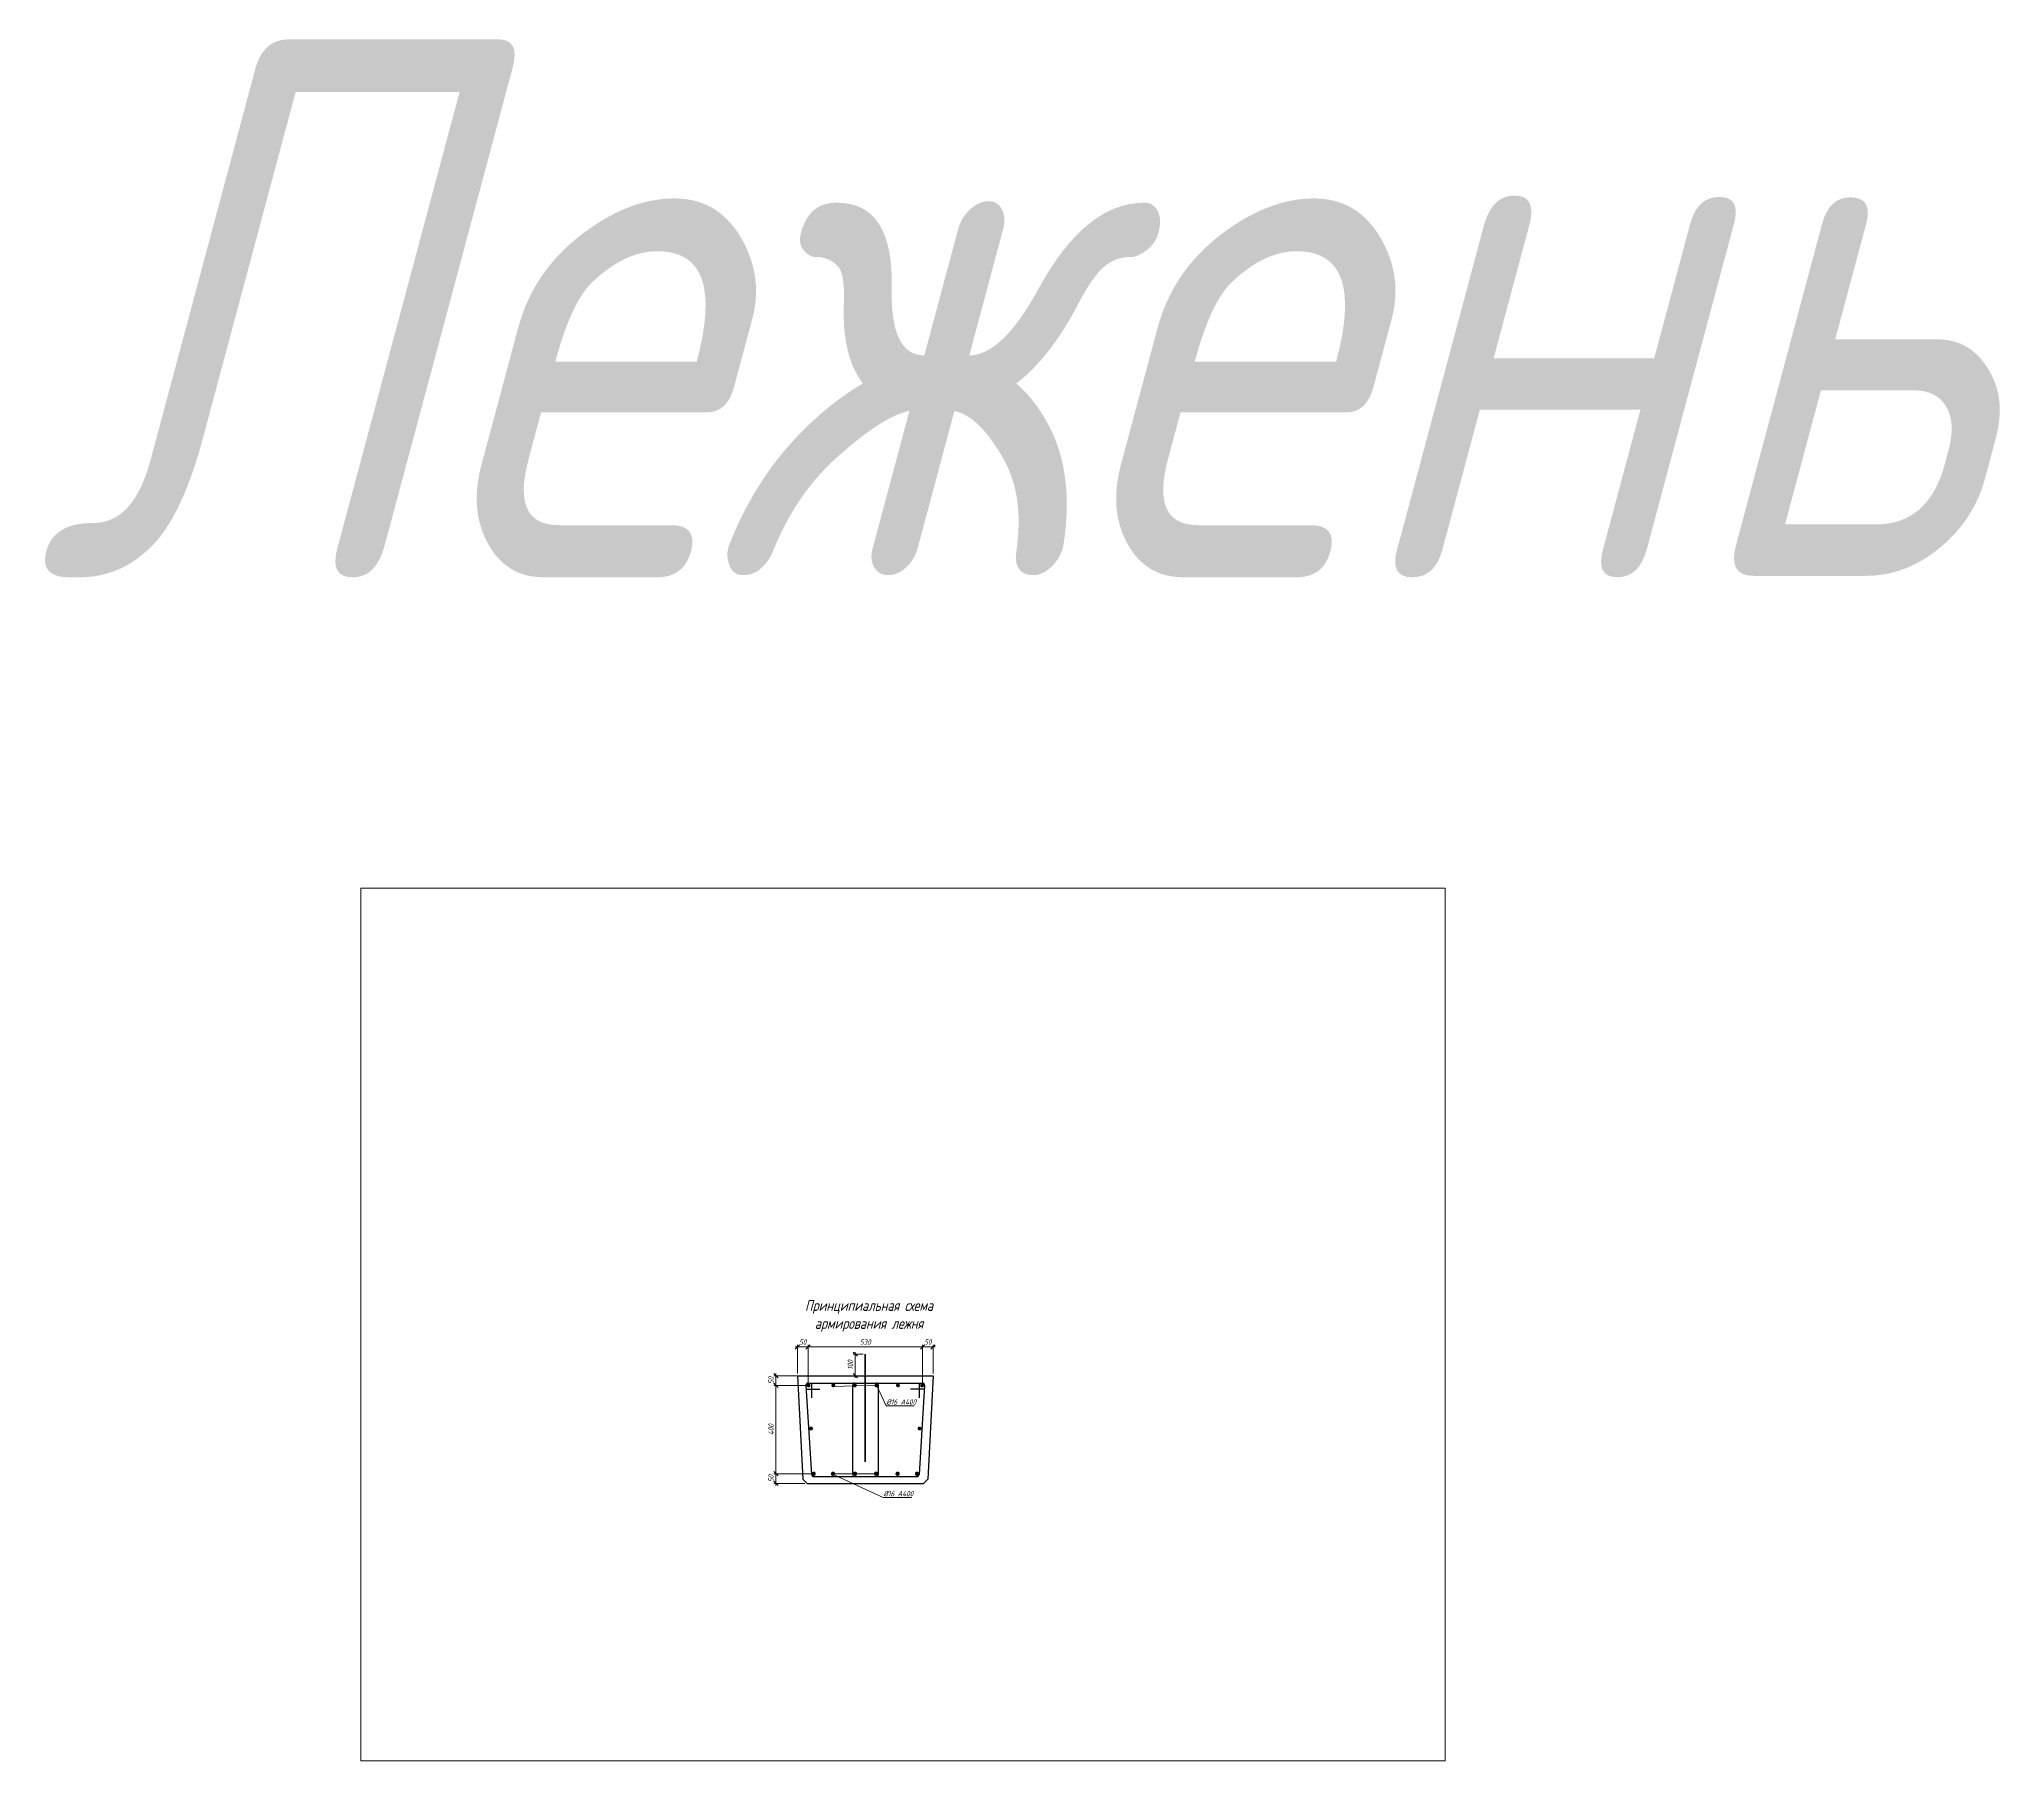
# Model space of a CAD drawing. Header units: millimetres. Extents: x 6546658 to 12951752, y -1354198 to 1102852.
# Drawn here: x 11585028 to 11594151, y -23221 to -15232 of the extents above; entities that cross this region are included whole.
import ezdxf
from ezdxf import colors
from ezdxf.entities.mleader import LeaderData, LeaderLine
from ezdxf.math import Vec2, Vec3

# ---------------------------------------------------------------- set-up
doc = ezdxf.new("R2010")
doc.units = ezdxf.units.MM
doc.layers.get('Defpoints').update_dxf_attribs({"color": 254, "lineweight": 0})
for name, color, linetype, lineweight in [('0.9', 3, 'Continuous', 9), ('ИС_ОПОР_Med_раб.арматура', 6, 'Continuous', 35), ('ИС_Разм', 3, 'Continuous', 18), ('Размеры', 3, 'Continuous', 15)]:
    doc.layers.add(name, color=color, linetype=linetype, lineweight=lineweight)
doc.layers.add('00', color=160, linetype='Continuous')
doc.styles.add('0', font='isocpeur.ttf', dxfattribs={"width": 0.8, "oblique": 15})
doc.dimstyles.new('М10', dxfattribs={"dimscale": 10, "dimtxt": 2.5, "dimasz": 2, "dimexe": 1, "dimexo": 1, "dimgap": 1, "dimtad": 1, "dimdec": 0, "dimtxsty": '0', "dimblk1": 'OBLIQUE', "dimblk2": 'OBLIQUE', "dimsah": 1, "dimcen": 2.5, "dimdle": 1, "dimclrd": 256, "dimclre": 256, "dimclrt": 256, "dimaunit": 1, "dimadec": 0, "dimazin": 0, "dimtfac": 0.75, "dimtdec": 0, "dimtmove": 1, "dimatfit": 2, "dimldrblk": 'OBLIQUE', "dimfxl": 1, "dimtolj": 1, "dimtzin": 0, "dimlwd": -1, "dimlwe": -1, "dimarcsym": 0})

# ---------------------------------------------------------------- blocks, each defined once
blk = doc.blocks.new('_None')
blk = doc.blocks.new('_Oblique')
at = {"color": 0, "linetype": 'ByBlock', "lineweight": -2}
blk.add_line((-0.5, -0.5), (0.5, 0.5), dxfattribs=at)
blk = doc.blocks.new('*D135')
at = {"layer": 'Defpoints', "color": 0, "transparency": 16777216}
for p in [(11588861.7, -21334), (11588815, -21434), (11588861.7, -21434)]:
    blk.add_point(p, dxfattribs=at)
at = {"layer": 'Размеры', "transparency": 16777216}
for p, q in [((11588851.7, -21334), (11588805, -21334)), ((11588815, -21324), (11588815, -21444)), ((11588851.7, -21434), (11588805, -21434))]:
    blk.add_line(p, q, dxfattribs=at)
at = {"layer": 'Размеры', "transparency": 16777216, "xscale": 20, "yscale": 20, "zscale": 20}
for p, rotation in [((11588815, -21334), 90), ((11588815, -21434), 270)]:
    blk.add_blockref('_Oblique', p, dxfattribs=dict(at, rotation=rotation))
at = {"layer": 'Размеры', "transparency": 16777216, "insert": (11588792.5, -21384), "char_height": 25, "attachment_point": 5, "rotation": 90, "style": '0'}
blk.add_mtext('\\A1;100', dxfattribs=at)
blk = doc.blocks.new('*D128')
at = {"layer": 'Defpoints', "color": 0, "transparency": 16777216}
for p in [(11588546.7, -21300.3), (11588546.7, -21434), (11588596.1, -21478.5)]:
    blk.add_point(p, dxfattribs=at)
at = {"layer": 'Размеры', "transparency": 16777216}
for p, q in [((11588606.1, -21300.3), (11588536.7, -21300.3)), ((11588546.7, -21424), (11588546.7, -21290.3)), ((11588596.1, -21468.5), (11588596.1, -21290.3))]:
    blk.add_line(p, q, dxfattribs=at)
at = {"layer": 'Размеры', "transparency": 16777216, "xscale": 20, "yscale": 20, "zscale": 20, "rotation": 180}
blk.add_blockref('_Oblique', (11588546.7, -21300.3), dxfattribs=at)
at = {"layer": 'Размеры', "transparency": 16777216, "xscale": 20, "yscale": 20, "zscale": 20}
blk.add_blockref('_Oblique', (11588596.1, -21300.3), dxfattribs=at)
at = {"layer": 'Размеры', "transparency": 16777216, "insert": (11588571.4, -21277.8), "char_height": 25, "attachment_point": 5, "style": '0'}
blk.add_mtext('\\A1;50', dxfattribs=at)
blk = doc.blocks.new('*D129')
at = {"layer": 'Defpoints', "color": 0, "transparency": 16777216}
for p in [(11589176.7, -21300.3), (11589176.7, -21434), (11589127.3, -21478.5)]:
    blk.add_point(p, dxfattribs=at)
at = {"layer": 'Размеры', "transparency": 16777216}
for p, q in [((11589117.3, -21300.3), (11589186.7, -21300.3)), ((11589127.3, -21468.5), (11589127.3, -21290.3)), ((11589176.7, -21424), (11589176.7, -21290.3))]:
    blk.add_line(p, q, dxfattribs=at)
at = {"layer": 'Размеры', "transparency": 16777216, "xscale": 20, "yscale": 20, "zscale": 20, "rotation": 180}
blk.add_blockref('_Oblique', (11589127.3, -21300.3), dxfattribs=at)
at = {"layer": 'Размеры', "transparency": 16777216, "xscale": 20, "yscale": 20, "zscale": 20}
blk.add_blockref('_Oblique', (11589176.7, -21300.3), dxfattribs=at)
at = {"layer": 'Размеры', "transparency": 16777216, "insert": (11589152, -21277.8), "char_height": 25, "attachment_point": 5, "style": '0'}
blk.add_mtext('\\A1;50', dxfattribs=at)
blk = doc.blocks.new('*D130')
at = {"layer": 'Defpoints', "color": 0, "transparency": 16777216}
for p in [(11589127.3, -21300.3), (11588596.1, -21434), (11589127.3, -21434)]:
    blk.add_point(p, dxfattribs=at)
at = {"layer": 'Размеры', "transparency": 16777216}
for p, q in [((11588586.1, -21300.3), (11589137.3, -21300.3)), ((11588596.1, -21424), (11588596.1, -21290.3)), ((11589127.3, -21424), (11589127.3, -21290.3))]:
    blk.add_line(p, q, dxfattribs=at)
at = {"layer": 'Размеры', "transparency": 16777216, "xscale": 20, "yscale": 20, "zscale": 20, "rotation": 180}
blk.add_blockref('_Oblique', (11588596.1, -21300.3), dxfattribs=at)
at = {"layer": 'Размеры', "transparency": 16777216, "xscale": 20, "yscale": 20, "zscale": 20}
blk.add_blockref('_Oblique', (11589127.3, -21300.3), dxfattribs=at)
at = {"layer": 'Размеры', "transparency": 16777216, "insert": (11588861.7, -21277.8), "char_height": 25, "attachment_point": 5, "style": '0'}
blk.add_mtext('\\A1;530', dxfattribs=at)
blk = doc.blocks.new('*D131')
at = {"layer": 'Defpoints', "color": 0, "transparency": 16777216}
for p in [(11588446.7, -21434), (11588546.7, -21434), (11588598.6, -21479)]:
    blk.add_point(p, dxfattribs=at)
at = {"layer": 'Размеры', "transparency": 16777216}
for p, q in [((11588536.7, -21434), (11588436.7, -21434)), ((11588446.7, -21489), (11588446.7, -21424)), ((11588588.6, -21479), (11588436.7, -21479))]:
    blk.add_line(p, q, dxfattribs=at)
at = {"layer": 'Размеры', "transparency": 16777216, "xscale": 20, "yscale": 20, "zscale": 20}
for p, rotation in [((11588446.7, -21434), 90), ((11588446.7, -21479), 270)]:
    blk.add_blockref('_Oblique', p, dxfattribs=dict(at, rotation=rotation))
at = {"layer": 'Размеры', "transparency": 16777216, "insert": (11588424.2, -21456.5), "char_height": 25, "attachment_point": 5, "rotation": 90, "style": '0'}
blk.add_mtext('\\A1;50', dxfattribs=at)
blk = doc.blocks.new('*D132')
at = {"layer": 'Defpoints', "color": 0, "transparency": 16777216}
for p in [(11588621.7, -21889), (11588446.7, -21934), (11588591.7, -21934)]:
    blk.add_point(p, dxfattribs=at)
at = {"layer": 'Размеры', "transparency": 16777216}
for p, q in [((11588611.7, -21889), (11588436.7, -21889)), ((11588446.7, -21879), (11588446.7, -21944)), ((11588581.7, -21934), (11588436.7, -21934))]:
    blk.add_line(p, q, dxfattribs=at)
at = {"layer": 'Размеры', "transparency": 16777216, "xscale": 20, "yscale": 20, "zscale": 20}
for p, rotation in [((11588446.7, -21889), 90), ((11588446.7, -21934), 270)]:
    blk.add_blockref('_Oblique', p, dxfattribs=dict(at, rotation=rotation))
at = {"layer": 'Размеры', "transparency": 16777216, "insert": (11588424.2, -21911.5), "char_height": 25, "attachment_point": 5, "rotation": 90, "style": '0'}
blk.add_mtext('\\A1;50', dxfattribs=at)
blk = doc.blocks.new('*D133')
at = {"layer": 'Defpoints', "color": 0, "transparency": 16777216}
for p in [(11588446.7, -21479), (11588446.7, -21889), (11588446.7, -21889)]:
    blk.add_point(p, dxfattribs=at)
at = {"layer": 'Размеры', "transparency": 16777216}
for p, q in [((11588446.7, -21469), (11588446.7, -21899)), ((11588456.7, -21479), (11588456.7, -21479)), ((11588456.7, -21889), (11588456.7, -21889))]:
    blk.add_line(p, q, dxfattribs=at)
at = {"layer": 'Размеры', "transparency": 16777216, "xscale": 20, "yscale": 20, "zscale": 20}
for p, rotation in [((11588446.7, -21479), 90), ((11588446.7, -21889), 270)]:
    blk.add_blockref('_Oblique', p, dxfattribs=dict(at, rotation=rotation))
at = {"layer": 'Размеры', "transparency": 16777216, "insert": (11588424.2, -21684), "char_height": 25, "attachment_point": 5, "rotation": 90, "style": '0'}
blk.add_mtext('\\A1;400', dxfattribs=at)

msp = doc.modelspace()

# ---------------------------------------------------------------- linework, layer by layer
at = {"layer": '00', "color": 4}
for p, q in [((11588546.7, -21434), (11588571.7, -21914)), ((11588546.7, -21434), (11589176.7, -21434)), ((11589176.7, -21434), (11589151.7, -21914)), ((11588591.7, -21934), (11588571.7, -21914)), ((11588591.7, -21934), (11589131.7, -21934)), ((11589131.7, -21934), (11589151.7, -21914))]:
    msp.add_line(p, q, dxfattribs=at)
at = {"layer": '00', "color": 1, "linetype": 'Continuous'}
for p, q in [((11588586.1, -21479.2), (11588611.9, -21892.7)), ((11588587.2, -21497), (11588651.1, -21497)), ((11588596.1, -21468.5), (11589127.3, -21468.5)), ((11588611.6, -21468.5), (11588611.6, -21536.5)), ((11588803.2, -21891.5), (11588803.2, -21479.1)), ((11588922.7, -21891.5), (11588922.7, -21479.1)), ((11589136.2, -21497), (11589072.3, -21497)), ((11589137.3, -21479.2), (11589111.4, -21892.7)), ((11589111.8, -21468.5), (11589111.8, -21536.5)), ((11588621.9, -21902), (11589101.5, -21902))]:
    msp.add_line(p, q, dxfattribs=at)
at = {"layer": '00', "color": 7, "linetype": 'Continuous'}
for points, const_width in [([(11588593.9, -21479, 1), (11588602.9, -21479, 1)], 9), ([(11588708.9, -21479, 1), (11588717.9, -21479, 1)], 9), ([(11588713.4, -21479, 1), (11588713.9, -21479, 1)], 0.5), ([(11588808.9, -21479, 1), (11588817.9, -21479, 1)], 9), ([(11588908.9, -21479, 1), (11588917.9, -21479, 1)], 9), ([(11589008.9, -21479, 1), (11589017.9, -21479, 1)], 9), ([(11589013.4, -21479, 1), (11589013.9, -21479, 1)], 0.5), ([(11589129.9, -21479.4, -1), (11589120.9, -21479.5, -1)], 9), ([(11588605.4, -21679, 1), (11588614.4, -21679, 1)], 9), ([(11589118, -21679, -1), (11589109, -21679, -1)], 9), ([(11588616.7, -21889, 1), (11588626.7, -21889, 1)], 10), ([(11588706.7, -21889, 1), (11588716.7, -21889, 1)], 10), ([(11588819.3, -21889, -1), (11588809.3, -21889, -1)], 10), ([(11588906.7, -21889, 1), (11588916.7, -21889, 1)], 10), ([(11589016.7, -21889, -1), (11589006.7, -21889, -1)], 10), ([(11589106.7, -21889, -1), (11589096.7, -21889, -1)], 10)]:
    msp.add_lwpolyline(points, format="xyb", close=True, dxfattribs=dict(at, const_width=const_width))
at = {"layer": '00', "color": 1, "linetype": 'Continuous', "const_width": 0.5}
for points in [[(11588598.4, -21479, 1), (11588598.9, -21479, 1)], [(11589125.4, -21477, -1), (11589124.9, -21477, -1)]]:
    msp.add_lwpolyline(points, format="xyb", close=True, dxfattribs=at)
at = {"layer": '00', "color": 1, "linetype": 'Continuous'}
for centre, start, end in [((11588596.1, -21478.5), 90, 183.57633), ((11588813.2, -21478.5), 90, 183.15166), ((11588912.7, -21478.5), 356.84834, 90), ((11589127.3, -21478.5), 356.42367, 90), ((11588621.9, -21892), 183.57633, 270), ((11588813.2, -21892.1), 176.84834, 270), ((11588912.7, -21892.1), 270, 3.15166), ((11589101.5, -21892), 270, 356.42367)]:
    msp.add_arc(centre, 10, start, end, dxfattribs=at)
at = {"layer": 'ИС_ОПОР_Med_раб.арматура'}
msp.add_line((11588861.7, -21334), (11588861.7, -21834), dxfattribs=at)
at = {"layer": 'ИС_Разм', "color": 1}
msp.add_lwpolyline([(11586520.2, -19171.2), (11591553.6, -19171.2), (11591553.6, -23220.7), (11586520.2, -23220.7)], close=True, dxfattribs=at)
at = {"layer": 'Размеры'}
msp.add_line((11588546.7, -21434), (11588446.7, -21434), dxfattribs=at)

# ---------------------------------------------------------------- texts
at = {"layer": 'ИС_Разм', "attachment_point": 1, "style": '0'}
for s, insert, char_height, width in [('Лежень', (11585001.8, -15228.4), 2500, 8944.919), ('\\pxqc;Принципиальная схема\\Pармирования лежня', (11587076.4, -21083.2), 50, 3604.988)]:
    msp.add_mtext(s, dxfattribs=dict(at, insert=insert, char_height=char_height, width=width))

# ---------------------------------------------------------------- dimensions: what is measured, and where the dimension line sits
at = {"layer": 'Размеры'}
for base, p1, p2, picture, middle in [((11588546.7, -21300.3), (11588596.1, -21478.5), (11588546.7, -21434), '*D128', (11588571.4, -21300.3)), ((11589176.7, -21300.3), (11589127.3, -21478.5), (11589176.7, -21434), '*D129', (11589152, -21300.3))]:
    dim = msp.add_linear_dim(base=base, p1=p1, p2=p2, text='50', dimstyle='М10', dxfattribs=at)
    dim.commit()
    dim.dimension.update_dxf_attribs({"geometry": picture, "text_midpoint": middle, "dimtype": 160})
dim = msp.add_linear_dim(base=(11589127.3, -21300.3), p1=(11588596.1, -21434), p2=(11589127.3, -21434), dimstyle='М10', override={"dimrnd": 5, "dimtxsty": '0'}, dxfattribs=at)
dim.commit()
dim.dimension.update_dxf_attribs({"geometry": '*D130', "text_midpoint": (11588861.7, -21277.8)})
dim = msp.add_linear_dim(base=(11588815, -21434), p1=(11588861.7, -21334), p2=(11588861.7, -21434), angle=90, dimstyle='М10', dxfattribs=at)
dim.commit()
dim.dimension.update_dxf_attribs({"geometry": '*D135', "text_midpoint": (11588792.5, -21384)})
for base, p1, p2, picture, middle in [((11588446.7, -21434), (11588598.6, -21479), (11588546.7, -21434), '*D131', (11588446.7, -21456.5)), ((11588446.7, -21934), (11588621.7, -21889), (11588591.7, -21934), '*D132', (11588446.7, -21911.5))]:
    dim = msp.add_linear_dim(base=base, p1=p1, p2=p2, angle=90, text='50', dimstyle='М10', dxfattribs=at)
    dim.commit()
    dim.dimension.update_dxf_attribs({"geometry": picture, "text_midpoint": middle, "dimtype": 160})
dim = msp.add_linear_dim(base=(11588446.7, -21889), p1=(11588446.7, -21479), p2=(11588446.7, -21889), angle=90, text='400', dimstyle='М10', dxfattribs=at)
dim.commit()
dim.dimension.update_dxf_attribs({"geometry": '*D133', "text_midpoint": (11588424.2, -21684)})

# ---------------------------------------------------------------- leaders
at = {"layer": '0.9', "linetype": 'Continuous'}
ml = msp.add_multileader_mtext('Standard', dxfattribs=at)
ml.set_content('%%C16 А400', color=4, style='0')
ml.set_leader_properties(color=256, lineweight=-1)
ml.set_arrow_properties(name='NONE')
ml.build(insert=Vec2(0, 0))
ml.multileader.update_dxf_attribs({"text_left_attachment_type": 6, "text_right_attachment_type": 6, "dogleg_length": 0.36, "arrow_head_size": 4.5, "scale": 25})
ctx = ml.context
ctx.base_point, ctx.scale, ctx.char_height, ctx.arrow_head_size, ctx.landing_gap_size, ctx.plane_origin = Vec3(11588966.9, -21573.5), 25, 25, 4.5, 2.25, Vec3(11588892.7, -21543.3)
ctx.left_attachment, ctx.right_attachment, ctx.text_align_type = 6, 6, 1
notes = []
notes.append((ctx, [(0, (1, 1, 0), (11588957.9, -21573.5), (1, 0), 9, [(1, [(11588713.6, -21483.5), (11588913, -21478.3)], 0, [])])]))
ctx.mtext.insert, ctx.mtext.alignment, ctx.mtext.flow_direction = Vec3(11589028.5, -21543.5), 2, 5
ml = msp.add_multileader_mtext('Standard', dxfattribs=at)
ml.set_content('%%C16 А400', color=4, style='0')
ml.set_leader_properties(color=256, lineweight=-1)
ml.set_arrow_properties(name='NONE')
ml.build(insert=Vec2(0, 0))
ml.multileader.update_dxf_attribs({"text_left_attachment_type": 6, "text_right_attachment_type": 6, "dogleg_length": 0.36, "arrow_head_size": 4.5, "scale": 25})
ctx = ml.context
ctx.base_point, ctx.scale, ctx.char_height, ctx.arrow_head_size, ctx.landing_gap_size, ctx.plane_origin = Vec3(11588953.6, -21998.9), 25, 25, 4.5, 2.25, Vec3(11588794.2, -21953.8)
ctx.left_attachment, ctx.right_attachment, ctx.text_align_type = 6, 6, 1
notes.append((ctx, [(0, (1, 1, 0), (11588944.6, -21998.9), (1, 0), 9, [(1, [(11588911.7, -21889), (11588706.7, -21889)], 0, [])])]))
ctx.mtext.insert, ctx.mtext.alignment, ctx.mtext.flow_direction = Vec3(11589015.2, -21968.9), 2, 5
for ctx, leaders in notes:
    for number, flags, end, landing, length, lines in leaders:
        leader = LeaderData()
        leader.index, (leader.has_last_leader_line, leader.has_dogleg_vector, leader.attachment_direction) = number, flags
        leader.last_leader_point, leader.dogleg_vector, leader.dogleg_length = Vec3(end), Vec3(landing), length
        for number, points, colour, breaks in lines:
            line = LeaderLine()
            line.index, line.vertices, line.color, line.breaks = number, Vec3.list(points), colors.encode_raw_color(colour), breaks
            leader.lines.append(line)
        ctx.leaders.append(leader)

doc.saveas('drawing.dxf')
